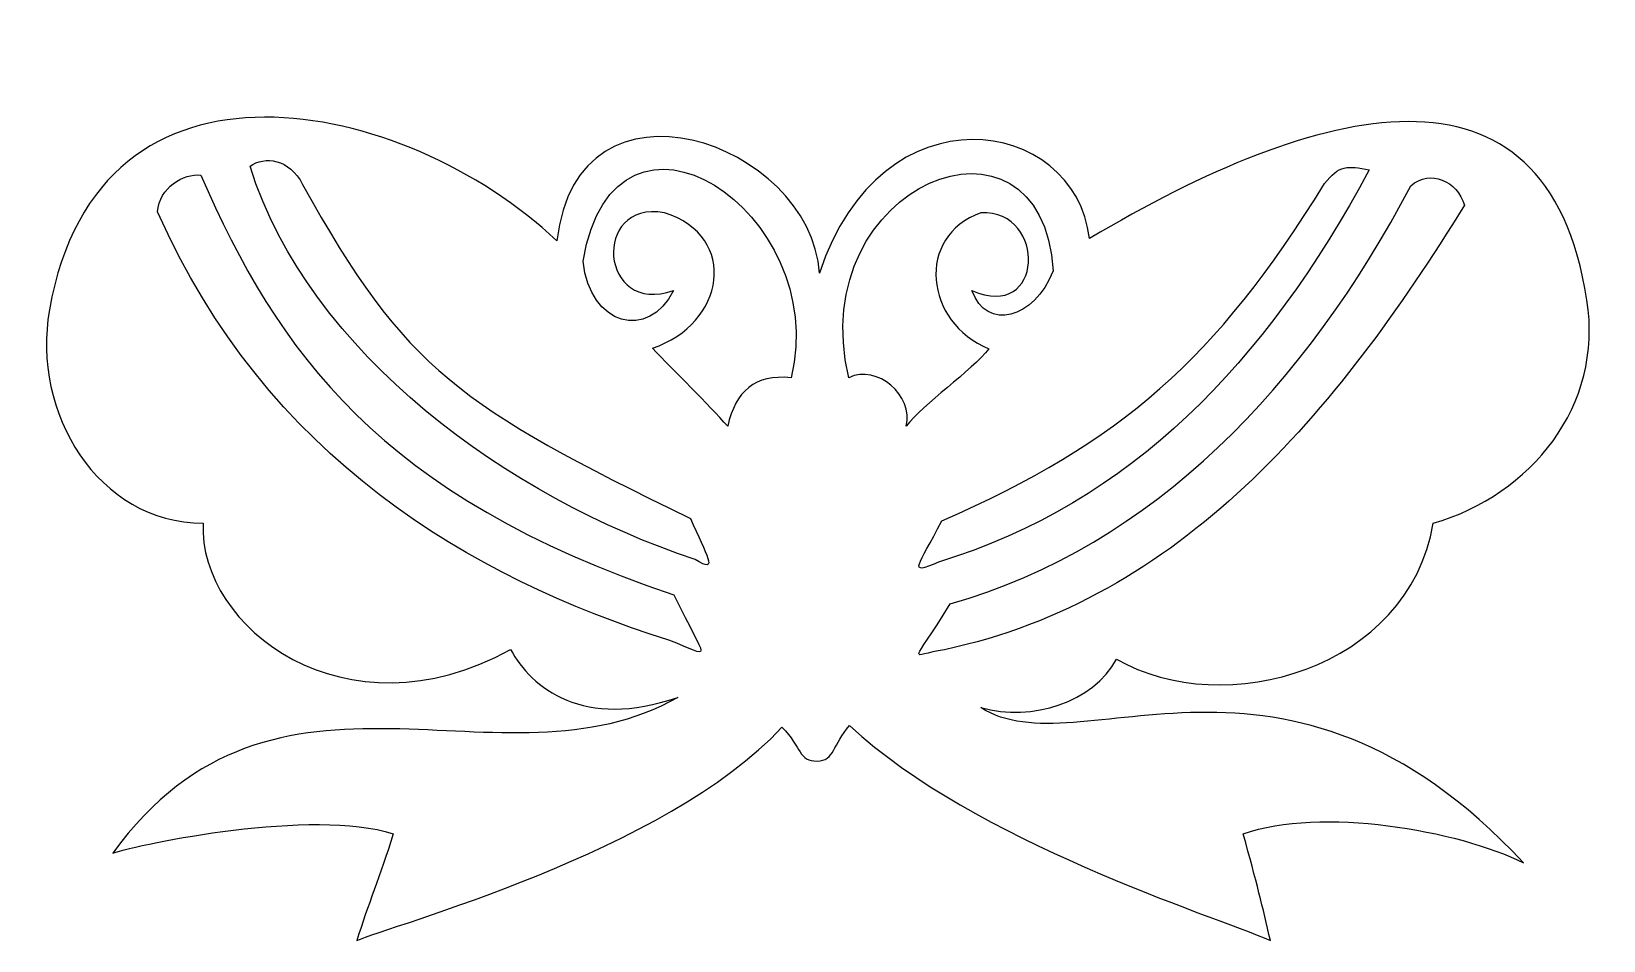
# Model space of a CAD drawing. Header units: centimetres. Extents: x -8.7 to 7, y 3.5 to 12.5.
import ezdxf

# ---------------------------------------------------------------- set-up
doc = ezdxf.new("R2010")
doc.units = ezdxf.units.CM
doc.header["$MEASUREMENT"] = 0
doc.layers.add('Layer 1', color=7, linetype='Continuous')

msp = doc.modelspace()

# ---------------------------------------------------------------- linework, layer by layer
at = {"layer": 'Layer 1', "color": 176}
for points, knots in [([(-8.49962, 9.75743), (-8.01105, 12.53905), (-4.94846, 11.87896), (-3.43116, 10.44737), (-3.43116, 10.44737), (-3.22786, 12.23957), (-0.90134, 11.44236), (-0.8073, 10.122), (-0.8073, 10.122), (-0.19987, 12.00089), (1.74902, 11.69192), (1.889, 10.46884), (1.889, 10.46884), (4.15216, 11.81819), (6.4585, 12.44266), (6.85747, 9.85441), (6.85747, 9.85441), (7.02372, 8.79548), (6.30194, 7.90913), (5.32176, 7.62394), (5.32176, 7.62394), (5.07934, 6.16684), (3.23523, 5.64595), (2.16001, 6.26626), (2.16001, 6.26626), (1.9239, 5.83233), (1.31646, 5.63985), (0.80497, 5.78138), (0.80497, 5.78138), (1.78285, 5.14804), (3.83102, 6.80433), (6.22512, 4.22975), (6.22512, 4.22975), (5.57051, 4.55829), (4.19717, 4.79548), (3.42471, 4.52068), (3.42471, 4.52068), (3.55887, 4.03424), (3.61857, 3.79146), (3.69571, 3.45393), (3.69571, 3.45393), (3.09081, 3.71744), (0.7589, 4.43091), (-0.50765, 5.60261), (-0.50765, 5.60261), (-0.67622, 5.40938), (-0.6576, 5.2495), (-0.82972, 5.24756), (-0.82972, 5.24756), (-1.01901, 5.24543), (-0.98143, 5.3801), (-1.18242, 5.58743), (-1.18242, 5.58743), (-2.33141, 4.3352), (-5.12241, 3.59802), (-5.4282, 3.45393), (-5.4282, 3.45393), (-5.3214, 3.80898), (-5.19344, 4.09578), (-5.06686, 4.52068), (-5.06686, 4.52068), (-5.86644, 4.78007), (-7.58723, 4.4224), (-7.86727, 4.32673), (-7.86727, 4.32673), (-6.23895, 6.5704), (-3.97481, 4.87995), (-2.22402, 5.88425), (-2.22402, 5.88425), (-3.16178, 5.55758), (-3.68717, 5.97922), (-3.89249, 6.36324), (-3.89249, 6.36324), (-5.54442, 5.44773), (-7.01516, 6.59333), (-6.96391, 7.62394), (-6.96391, 7.62394), (-8.01926, 7.631), (-8.67911, 8.73024), (-8.49962, 9.75743)], [0, 0, 0, 0, 0.04761905, 0.04761905, 0.04761905, 0.04761905, 0.0952381, 0.0952381, 0.0952381, 0.0952381, 0.14285714, 0.14285714, 0.14285714, 0.14285714, 0.19047619, 0.19047619, 0.19047619, 0.19047619, 0.23809524, 0.23809524, 0.23809524, 0.23809524, 0.28571429, 0.28571429, 0.28571429, 0.28571429, 0.33333333, 0.33333333, 0.33333333, 0.33333333, 0.38095238, 0.38095238, 0.38095238, 0.38095238, 0.42857143, 0.42857143, 0.42857143, 0.42857143, 0.47619048, 0.47619048, 0.47619048, 0.47619048, 0.52380952, 0.52380952, 0.52380952, 0.52380952, 0.57142857, 0.57142857, 0.57142857, 0.57142857, 0.61904762, 0.61904762, 0.61904762, 0.61904762, 0.66666667, 0.66666667, 0.66666667, 0.66666667, 0.71428571, 0.71428571, 0.71428571, 0.71428571, 0.76190476, 0.76190476, 0.76190476, 0.76190476, 0.80952381, 0.80952381, 0.80952381, 0.80952381, 0.85714286, 0.85714286, 0.85714286, 0.85714286, 0.9047619, 0.9047619, 0.9047619, 0.9047619, 1, 1, 1, 1]), ([(-1.09208, 9.07859), (-0.68639, 10.7379), (-2.84587, 12.1603), (-3.1698, 10.24232), (-3.1698, 10.24232), (-3.10241, 9.59536), (-2.51481, 9.44564), (-2.26645, 9.95139), (-2.26645, 9.95139), (-3.00202, 9.68563), (-3.09334, 10.85746), (-2.35678, 10.7272), (-2.35678, 10.7272), (-1.60668, 10.49115), (-1.74965, 9.61351), (-2.47714, 9.374), (-2.47714, 9.374), (-2.26582, 9.15223), (-1.91322, 8.80931), (-1.72443, 8.59371), (-1.72443, 8.59371), (-1.64697, 8.94543), (-1.45359, 9.11368), (-1.09208, 9.07859)], [0, 0, 0, 0, 0.14285714, 0.14285714, 0.14285714, 0.14285714, 0.28571429, 0.28571429, 0.28571429, 0.28571429, 0.42857143, 0.42857143, 0.42857143, 0.42857143, 0.57142857, 0.57142857, 0.57142857, 0.57142857, 0.71428571, 0.71428571, 0.71428571, 0.71428571, 1, 1, 1, 1]), ([(-0.5163, 9.07859), (-0.22871, 9.21522), (0.13033, 8.90305), (0.05949, 8.59371), (0.05949, 8.59371), (0.22513, 8.81578), (0.71526, 9.14869), (0.88428, 9.36879), (0.88428, 9.36879), (0.24101, 9.62624), (0.14826, 10.49461), (0.80497, 10.7272), (0.80497, 10.7272), (1.47047, 10.75334), (1.43363, 9.6258), (0.71463, 9.95139), (0.71463, 9.95139), (0.8633, 9.53779), (1.33163, 9.66374), (1.52766, 10.14534), (1.52766, 10.14534), (1.40819, 11.96051), (-0.96917, 11.02427), (-0.5163, 9.07859)], [0, 0, 0, 0, 0.14285714, 0.14285714, 0.14285714, 0.14285714, 0.28571429, 0.28571429, 0.28571429, 0.28571429, 0.42857143, 0.42857143, 0.42857143, 0.42857143, 0.57142857, 0.57142857, 0.57142857, 0.57142857, 0.71428571, 0.71428571, 0.71428571, 0.71428571, 1, 1, 1, 1]), ([(-2.05117, 7.263), (-1.79993, 7.10379), (-1.94165, 7.31269), (-2.09759, 7.67288), (-2.09759, 7.67288), (-4.37847, 8.78383), (-4.95033, 9.1554), (-5.97021, 11.00884), (-5.97021, 11.00884), (-6.10297, 11.26691), (-6.34886, 11.29728), (-6.49576, 11.19101), (-6.49576, 11.19101), (-5.90637, 9.31264), (-3.90149, 7.87499), (-2.05117, 7.263)], [0, 0, 0, 0, 0.2, 0.2, 0.2, 0.2, 0.4, 0.4, 0.4, 0.4, 0.6, 0.6, 0.6, 0.6, 1, 1, 1, 1]), ([(4.23773, 11.01813), (3.1447, 9.2554), (2.2187, 8.44202), (0.41534, 7.64841), (0.41534, 7.64841), (0.17859, 7.19231), (0.06144, 7.09509), (0.38157, 7.23603), (0.38157, 7.23603), (2.31341, 7.83066), (3.64087, 9.2258), (4.68392, 11.15476), (4.68392, 11.15476), (4.46629, 11.20118), (4.37976, 11.203), (4.23773, 11.01813)], [0, 0, 0, 0, 0.2, 0.2, 0.2, 0.2, 0.4, 0.4, 0.4, 0.4, 0.6, 0.6, 0.6, 0.6, 1, 1, 1, 1]), ([(5.09866, 10.99706), (4.06045, 9.01468), (2.53139, 7.39699), (0.49786, 6.81776), (0.49786, 6.81776), (0.09924, 6.16825), (0.08254, 6.30707), (0.43963, 6.35985), (0.43963, 6.35985), (2.80387, 6.86662), (4.34758, 8.72293), (5.63519, 10.8031), (5.63519, 10.8031), (5.56082, 11.04452), (5.29244, 11.16677), (5.09866, 10.99706)], [0, 0, 0, 0, 0.2, 0.2, 0.2, 0.2, 0.4, 0.4, 0.4, 0.4, 0.6, 0.6, 0.6, 0.6, 1, 1, 1, 1]), ([(-6.9867, 11.10332), (-7.15942, 11.12331), (-7.40379, 10.97713), (-7.41875, 10.73649), (-7.41875, 10.73649), (-6.34272, 8.28941), (-4.29565, 7.07773), (-2.31203, 6.45683), (-2.31203, 6.45683), (-1.85756, 6.27805), (-1.92977, 6.21589), (-2.26179, 6.90885), (-2.26179, 6.90885), (-5.19142, 7.89147), (-6.222, 9.3382), (-6.9867, 11.10332)], [0, 0, 0, 0, 0.2, 0.2, 0.2, 0.2, 0.4, 0.4, 0.4, 0.4, 0.6, 0.6, 0.6, 0.6, 1, 1, 1, 1])]:
    msp.add_open_spline(points, degree=3, knots=knots, dxfattribs=at)

doc.saveas('drawing.dxf')
